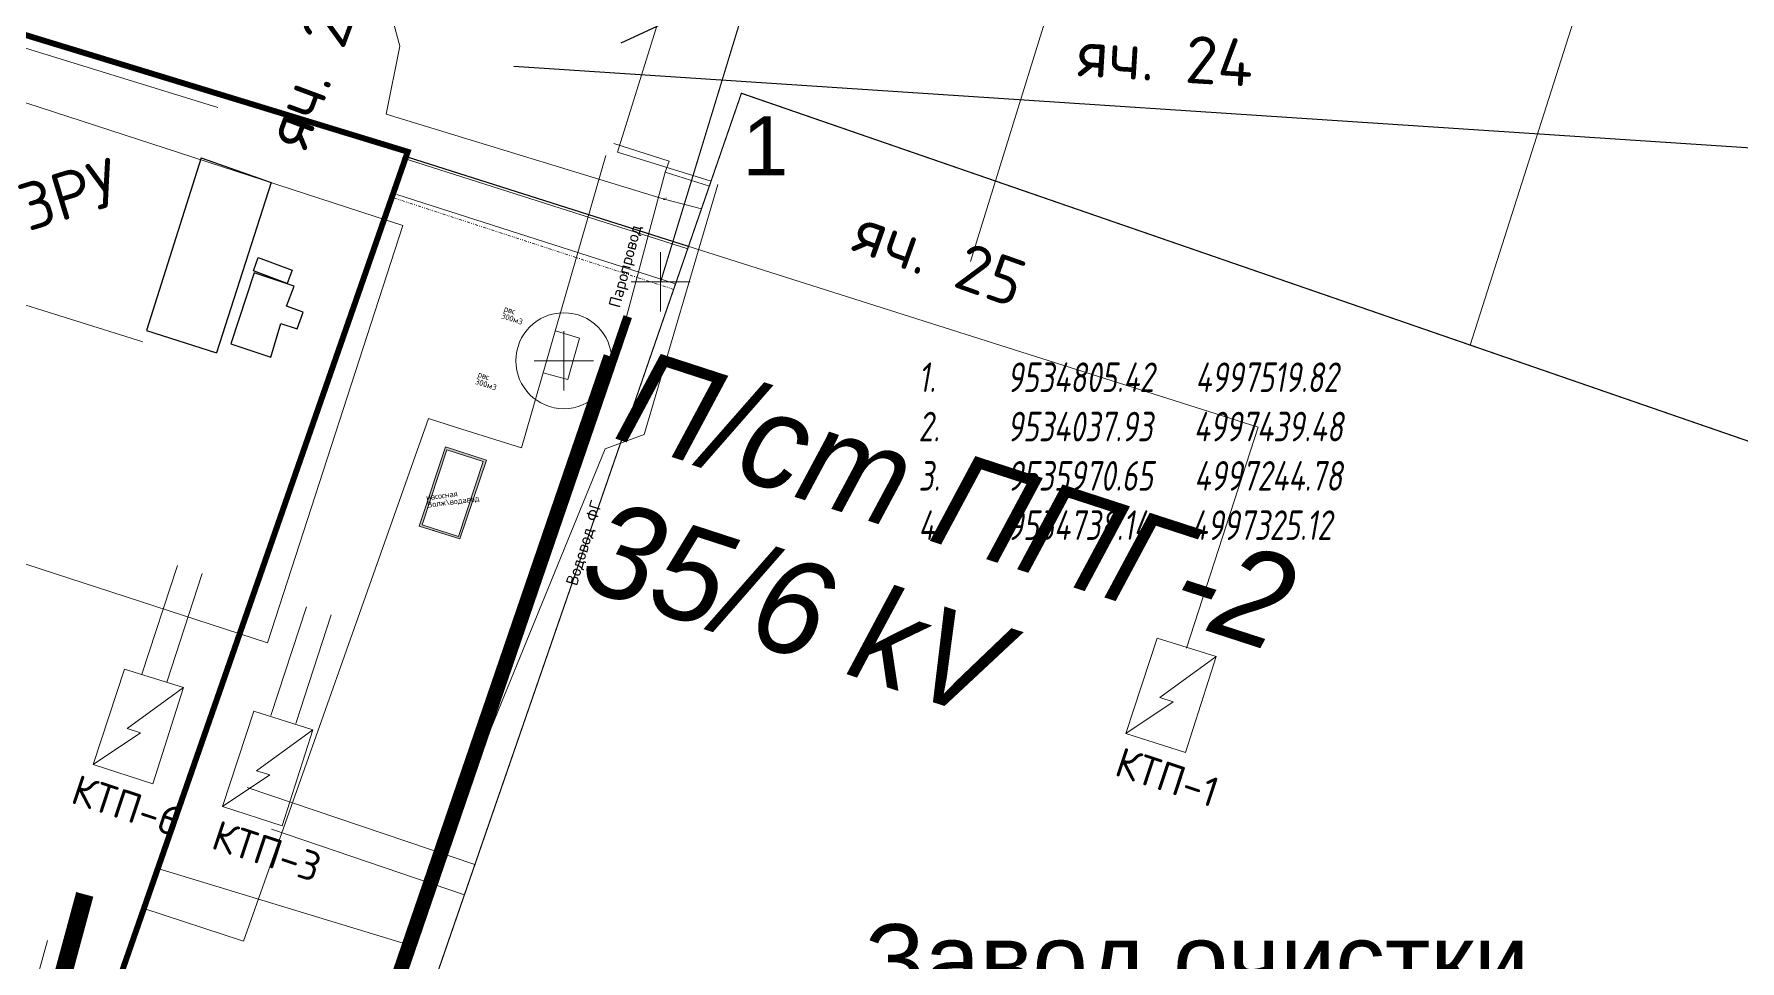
# Model space of a CAD drawing. Header units: millimetres. Extents: x 519 to 9564855, y -810 to 5021775.
# Drawn here: x 9534685.9 to 9534974.2, y 4997373.1 to 4997529.8 of the extents above; entities that cross this region are included whole.
import ezdxf

# ---------------------------------------------------------------- set-up
doc = ezdxf.new("R2010")
doc.units = ezdxf.units.MM
doc.header["$LTSCALE"] = 2
doc.header["$MEASUREMENT"] = 0
doc.header["$PDMODE"] = 2
doc.header["$PDSIZE"] = 5
for name, pattern in [('1', [0]), ('ACAD_ISO02W100', [15, 12, -3]), ('DASHED', [0.75, 0.5, -0.25]), ('DIVIDE2', [0.625, 0.25, -0.125, 0, -0.125, 0, -0.125])]:
    doc.linetypes.add(name, pattern=pattern)
for name, color, linetype in [('FIBERGLASS', 212, 'Continuous'), ('OilColl&Flowlines', 3, 'Continuous'), ('POINT', 7, 'Continuous'), ('PT_ID', 7, 'Continuous'), ('SITUATION', 7, 'Continuous'), ('Газ', 4, 'GAS_LINE'), ('контейнер', 246, '1'), ('ограждение', 55, 'Continuous')]:
    doc.layers.add(name, color=color, linetype=linetype)
for name, color, linetype, lineweight in [('SteamInjInfrastructure', 25, 'Continuous', 100), ('Оптиковолоконный кабель', 220, 'CAB6', 20), ('Скв на 2025 допы от ХеКай', 204, 'Continuous', 0), ('Электро', 1, 'Continuous', 30), ('Электроснаб', 1, 'Continuous', 18), ('Электроснабжене', 1, 'Continuous', 18)]:
    doc.layers.add(name, color=color, linetype=linetype, lineweight=lineweight)
doc.styles.add('92051501$0$STANDARD', font='simplex.shx')
doc.styles.add('Arial', font='arial.ttf', dxfattribs={"height": 30})
doc.styles.add('GeoApp_D431', font='', dxfattribs={"height": 1})
doc.styles.add('Simplex_Т', font='simplex.shx', dxfattribs={"width": 0.7, "oblique": 10})
doc.styles.get("Standard").update_dxf_attribs({"font": 'isocpeur.ttf', "width": 0.5})
doc.styles.add('STD', font='txt')
doc.styles.get('GeoApp_D431').set_extended_font_data('D431', italic=True)
doc.linetypes.add('CAB', pattern='A,0.7,-0.43403,["K",Standard,S=0.9,R=0,X=-0.4,Y=-0.3],-0.8', length=1.93403)
doc.linetypes.add('CAB6', pattern='A,0.9,-0.9,["6",Standard,S=0.9,R=0,X=-0.8,Y=-0.4],11', length=12.8)
doc.linetypes.add('GAS_LINE', pattern='A,0.5,-0.2,["G",92051501$0$STANDARD,S=0.1,R=0,X=-0.1,Y=-0.05],-0.05', length=0.75)
doc.linetypes.add('STM_LINE', pattern='A,0.5,-0.2,["S",92051501$0$STANDARD,S=0.1,R=0,X=-0.1,Y=-0.05],-0.05', length=0.75)
doc.linetypes.add('WTR_LINE', pattern='A,0.5,-0.2,["W",92051501$0$STANDARD,S=0.1,R=0,X=-0.1,Y=-0.05],-0.05', length=0.75)
doc.linetypes.add('ограждение1', pattern='A,6.35,-2.54,[133,ltypeshp.shx,S=2.54,R=0,X=-2.54,Y=0],-2.54,25.4', length=36.83)
pattern_1 = [(37.5, (0, 0), (-0.3149667905, 9.634118845), [0, -7.6, 0, -8.5, 0, -8.125]), (7.5, (0, 0), (8.848883526, 14.110730326), [0, -4.1, 0, -6.85, 0, -2.625]), (327.5, (-6.15, 0), (15.570709309, 0.028295268), [0, -2.5, 0, -9, 0, -11.75]), (317.5, (-6.15, 0), (15.030633023, 4.388377825), [0, -1.25, 0, -5.9, 0, -6.75])]
pattern_2 = [(37.5, (0, 0), (-0.006299335811, 0.1926823769013), [0, -0.152, 0, -0.17, 0, -0.1625]), (7.5, (0, 0), (0.176977670527, 0.282214606523), [0, -0.082, 0, -0.137, 0, -0.0525]), (327.5, (-0.123, 0), (0.3114141861751, 0.0005659053537), [0, -0.05, 0, -0.18, 0, -0.235]), (317.5, (-0.123, 0), (0.300612660457, 0.0877675564934), [0, -0.025, 0, -0.118, 0, -0.135])]

# ---------------------------------------------------------------- blocks, each defined once
blk = doc.blocks.new('CROSS')
at = {"color": 0}
for p, q in [((-50, 0), (50, 0)), ((0, -50), (0, 50))]:
    blk.add_line(p, q, dxfattribs=at)

msp = doc.modelspace()

# ---------------------------------------------------------------- hatches: boundary and pattern name
at = {"lineweight": 0, "ltscale": 0.01}
h = msp.add_hatch(dxfattribs=at)
h.set_pattern_fill('AR-SAND', color=256, scale=5, style=0)
h.set_pattern_definition(pattern_1)
h.paths.add_polyline_path([(9534762.31403, 4997457.77406), (9534757.81103, 4997444.48193), (9534750.9442, 4997446.63417), (9534755.38602, 4997460.05812)])
h.paths.add_polyline_path([(9534761.77415, 4997457.55826), (9534757.57438, 4997444.86584), (9534751.43686, 4997446.86288), (9534755.63663, 4997459.55531)], flags=16)
h = msp.add_hatch(dxfattribs=at)
h.set_pattern_fill('AR-SAND', color=256, scale=0.1, style=0)
h.set_pattern_definition(pattern_2)
h.paths.add_polyline_path([(9534762.31403, 4997457.77406), (9534757.81103, 4997444.48193), (9534750.9442, 4997446.63417), (9534755.38602, 4997460.05812)])
h.paths.add_polyline_path([(9534755.63663, 4997459.55531), (9534761.77415, 4997457.55826), (9534757.57438, 4997444.86584), (9534751.43686, 4997446.86288)], flags=16)
h = msp.add_hatch(dxfattribs=at)
h.set_pattern_fill('AR-SAND', color=5, scale=5, style=0)
h.set_pattern_definition(pattern_1)
h.paths.add_polyline_path([(9534762.31403, 4997457.77406), (9534757.81103, 4997444.48193), (9534750.9442, 4997446.63417), (9534755.38602, 4997460.05812)])
h.paths.add_polyline_path([(9534761.77415, 4997457.55826), (9534757.57438, 4997444.86584), (9534751.43686, 4997446.86288), (9534755.63663, 4997459.55531)], flags=16)
h = msp.add_hatch(dxfattribs=at)
h.set_pattern_fill('AR-SAND', color=5, scale=0.1, style=0)
h.set_pattern_definition(pattern_2)
h.paths.add_polyline_path([(9534762.31403, 4997457.77406), (9534757.81103, 4997444.48193), (9534750.9442, 4997446.63417), (9534755.38602, 4997460.05812)])
h.paths.add_polyline_path([(9534755.63663, 4997459.55531), (9534761.77415, 4997457.55826), (9534757.57438, 4997444.86584), (9534751.43686, 4997446.86288)], flags=16)
h = msp.add_hatch(dxfattribs=at)
h.set_pattern_fill('AR-SAND', color=5, scale=5, style=0)
h.set_pattern_definition(pattern_1)
h.paths.add_polyline_path([(9534762.31403, 4997457.77406), (9534757.81103, 4997444.48193), (9534750.9442, 4997446.63417), (9534755.38602, 4997460.05812)])
h.paths.add_polyline_path([(9534761.77415, 4997457.55826), (9534757.57438, 4997444.86584), (9534751.43686, 4997446.86288), (9534755.63663, 4997459.55531)], flags=16)
h = msp.add_hatch(dxfattribs=at)
h.set_pattern_fill('AR-SAND', color=5, scale=0.1, style=0)
h.set_pattern_definition(pattern_2)
h.paths.add_polyline_path([(9534762.31403, 4997457.77406), (9534757.81103, 4997444.48193), (9534750.9442, 4997446.63417), (9534755.38602, 4997460.05812)])
h.paths.add_polyline_path([(9534755.63663, 4997459.55531), (9534761.77415, 4997457.55826), (9534757.57438, 4997444.86584), (9534751.43686, 4997446.86288)], flags=16)
h = msp.add_hatch(dxfattribs=at)
h.set_pattern_fill('AR-SAND', color=5, scale=5, style=0)
h.set_pattern_definition(pattern_1)
h.paths.add_polyline_path([(9534762.31403, 4997457.77406), (9534757.81103, 4997444.48193), (9534750.9442, 4997446.63417), (9534755.38602, 4997460.05812)])
h.paths.add_polyline_path([(9534761.77415, 4997457.55826), (9534757.57438, 4997444.86584), (9534751.43686, 4997446.86288), (9534755.63663, 4997459.55531)], flags=16)
h = msp.add_hatch(dxfattribs=at)
h.set_pattern_fill('AR-SAND', color=5, scale=0.1, style=0)
h.set_pattern_definition(pattern_2)
h.paths.add_polyline_path([(9534762.31403, 4997457.77406), (9534757.81103, 4997444.48193), (9534750.9442, 4997446.63417), (9534755.38602, 4997460.05812)])
h.paths.add_polyline_path([(9534755.63663, 4997459.55531), (9534761.77415, 4997457.55826), (9534757.57438, 4997444.86584), (9534751.43686, 4997446.86288)], flags=16)

# ---------------------------------------------------------------- linework, layer by layer
at = {"color": 2, "linetype": 'GAS_LINE', "lineweight": 0}
for p, q in [((9534768.26592, 4997459.8987, -23.8461), (9534782.5198, 4997509.3156, -24.5639)), ((9534773.97282, 4997479.64072), (9534778.05142, 4997478.42666)), ((9534778.05142, 4997478.42666), (9534776.09332, 4997471.40669)), ((9534776.09332, 4997471.40669), (9534771.90538, 4997472.57109)), ((9534757.25352, 4997463.342, -23.8461), (9534752.54108, 4997464.81545, -23.8461)), ((9534768.26592, 4997459.8987, -23.8461), (9534757.25352, 4997463.342, -23.8461)), ((9534721.23739, 4997376.46921, -23.8461), (9534704.40686, 4997381.98622, -12.3095))]:
    msp.add_line(p, q, dxfattribs=at)
at = {"color": 5, "linetype": 'GAS_LINE', "lineweight": 0}
for p, q in [((9534768.26592, 4997459.8987, -23.8461), (9534782.5198, 4997509.3156, -24.5639)), ((9534768.26592, 4997459.8987, -23.8461), (9534782.5198, 4997509.3156, -24.5639)), ((9534768.26592, 4997459.8987, -23.8461), (9534782.5198, 4997509.3156, -24.5639)), ((9534773.97282, 4997479.64072), (9534778.05142, 4997478.42666)), ((9534773.97282, 4997479.64072), (9534778.05142, 4997478.42666)), ((9534773.97282, 4997479.64072), (9534778.05142, 4997478.42666)), ((9534778.05142, 4997478.42666), (9534776.09332, 4997471.40669)), ((9534778.05142, 4997478.42666), (9534776.09332, 4997471.40669)), ((9534778.05142, 4997478.42666), (9534776.09332, 4997471.40669)), ((9534776.09332, 4997471.40669), (9534771.90538, 4997472.57109)), ((9534776.09332, 4997471.40669), (9534771.90538, 4997472.57109)), ((9534776.09332, 4997471.40669), (9534771.90538, 4997472.57109)), ((9534757.25352, 4997463.342, -23.8461), (9534752.54108, 4997464.81545, -23.8461)), ((9534757.25352, 4997463.342, -23.8461), (9534752.54108, 4997464.81545, -23.8461)), ((9534757.25352, 4997463.342, -23.8461), (9534752.54108, 4997464.81545, -23.8461)), ((9534768.26592, 4997459.8987, -23.8461), (9534757.25352, 4997463.342, -23.8461)), ((9534768.26592, 4997459.8987, -23.8461), (9534757.25352, 4997463.342, -23.8461)), ((9534768.26592, 4997459.8987, -23.8461), (9534757.25352, 4997463.342, -23.8461)), ((9534760.37327, 4997389.46034, -23.8461), (9534721.87697, 4997402.43791, -23.8461)), ((9534760.37327, 4997389.46034, -23.8461), (9534721.87697, 4997402.43791, -23.8461)), ((9534760.37327, 4997389.46034, -23.8461), (9534721.87697, 4997402.43791, -23.8461)), ((9534721.23739, 4997376.46921, -23.8461), (9534704.40686, 4997381.98622, -12.3095)), ((9534721.23739, 4997376.46921, -23.8461), (9534704.40686, 4997381.98622, -12.3095)), ((9534721.23739, 4997376.46921, -23.8461), (9534704.40686, 4997381.98622, -12.3095))]:
    msp.add_line(p, q, dxfattribs=at)
for p, q in [((9534722.9167, 4997489.783, 3.7706), (9534723.7397, 4997492.034, 3.5966)), ((9534723.7397, 4997492.034, 3.5966), (9534729.4987, 4997489.932, 2.0406)), ((9534728.6467, 4997487.656, 2.1276), (9534722.9167, 4997489.783, 3.7706)), ((9534729.8127, 4997487.184, 2.3906), (9534723.0777, 4997489.483, 4.7626)), ((9534729.4987, 4997489.932, 2.0406), (9534728.6467, 4997487.656, 2.1276))]:
    msp.add_line(p, q)
at = {"color": 35}
msp.add_line((9534729.8127, 4997487.184, 2.3906), (9534723.0777, 4997489.483, 4.7626), dxfattribs=at)
at = {"color": 5, "linetype": 'GAS_LINE', "lineweight": 0, "ltscale": 2}
msp.add_line((9534752.54108, 4997464.81545, -23.8461), (9534721.23739, 4997376.46921, -23.8461), dxfattribs=at)
msp.add_line((9534752.54108, 4997464.81545, -23.8461), (9534721.23739, 4997376.46921, -23.8461), dxfattribs=at)
msp.add_line((9534752.54108, 4997464.81545, -23.8461), (9534721.23739, 4997376.46921, -23.8461), dxfattribs=at)
at = {"color": 5, "lineweight": 0}
for p, q in [((9534782.36724, 4997459.73172, -23.8461), (9534748.23921, 4997376.14024, -23.8461)), ((9534782.36724, 4997459.73172, -23.8461), (9534748.23921, 4997376.14024, -23.8461)), ((9534782.36724, 4997459.73172, -23.8461), (9534748.23921, 4997376.14024, -23.8461)), ((9534755.63663, 4997459.55531, -23.8461), (9534751.43686, 4997446.86288, -23.8461)), ((9534755.63663, 4997459.55531, -23.8461), (9534751.43686, 4997446.86288, -23.8461)), ((9534755.63663, 4997459.55531, -23.8461), (9534751.43686, 4997446.86288, -23.8461)), ((9534755.63663, 4997459.55531, -23.8461), (9534761.77415, 4997457.55826, -23.8461)), ((9534755.63663, 4997459.55531, -23.8461), (9534761.77415, 4997457.55826, -23.8461)), ((9534755.63663, 4997459.55531, -23.8461), (9534761.77415, 4997457.55826, -23.8461)), ((9534788.95375, 4997462.11506, -23.8461), (9534782.36724, 4997459.73172, -23.8461)), ((9534788.95375, 4997462.11506, -23.8461), (9534782.36724, 4997459.73172, -23.8461)), ((9534788.95375, 4997462.11506, -23.8461), (9534782.36724, 4997459.73172, -23.8461)), ((9534761.77415, 4997457.55826, -23.8461), (9534757.57438, 4997444.86584, -23.8461)), ((9534761.77415, 4997457.55826, -23.8461), (9534757.57438, 4997444.86584, -23.8461)), ((9534761.77415, 4997457.55826, -23.8461), (9534757.57438, 4997444.86584, -23.8461)), ((9534751.43686, 4997446.86288, -23.8461), (9534757.57438, 4997444.86584, -23.8461)), ((9534751.43686, 4997446.86288, -23.8461), (9534757.57438, 4997444.86584, -23.8461)), ((9534751.43686, 4997446.86288, -23.8461), (9534757.57438, 4997444.86584, -23.8461)), ((9534758.58906, 4997384.29706, -23.8461), (9534725.99342, 4997395.40552, -23.8461)), ((9534758.58906, 4997384.29706, -23.8461), (9534725.99342, 4997395.40552, -23.8461)), ((9534758.58906, 4997384.29706, -23.8461), (9534725.99342, 4997395.40552, -23.8461)), ((9534748.23921, 4997376.14024, -23.8461), (9534706.77805, 4997388.78734, -23.8461)), ((9534748.23921, 4997376.14024, -23.8461), (9534706.77805, 4997388.78734, -23.8461)), ((9534748.23921, 4997376.14024, -23.8461), (9534706.77805, 4997388.78734, -23.8461))]:
    msp.add_line(p, q, dxfattribs=at)
at = {"lineweight": 0, "ltscale": 0.01}
for p, q in [((9534750.9442, 4997446.63417), (9534755.38602, 4997460.05812)), ((9534755.38602, 4997460.05812), (9534762.31403, 4997457.77406)), ((9534762.31403, 4997457.77406), (9534757.81103, 4997444.48193)), ((9534757.81103, 4997444.48193), (9534750.9442, 4997446.63417))]:
    msp.add_line(p, q, dxfattribs=at)
at = {"color": 5, "lineweight": 0, "ltscale": 0.01}
for p, q in [((9534750.9442, 4997446.63417), (9534755.38602, 4997460.05812)), ((9534750.9442, 4997446.63417), (9534755.38602, 4997460.05812)), ((9534750.9442, 4997446.63417), (9534755.38602, 4997460.05812)), ((9534755.38602, 4997460.05812), (9534762.31403, 4997457.77406)), ((9534755.38602, 4997460.05812), (9534762.31403, 4997457.77406)), ((9534755.38602, 4997460.05812), (9534762.31403, 4997457.77406)), ((9534762.31403, 4997457.77406), (9534757.81103, 4997444.48193)), ((9534762.31403, 4997457.77406), (9534757.81103, 4997444.48193)), ((9534762.31403, 4997457.77406), (9534757.81103, 4997444.48193)), ((9534757.81103, 4997444.48193), (9534750.9442, 4997446.63417)), ((9534757.81103, 4997444.48193), (9534750.9442, 4997446.63417)), ((9534757.81103, 4997444.48193), (9534750.9442, 4997446.63417))]:
    msp.add_line(p, q, dxfattribs=at)
at = {"lineweight": 0}
for p, q in [((9534755.63663, 4997459.55531, -23.8461), (9534751.43686, 4997446.86288, -23.8461)), ((9534755.63663, 4997459.55531, -23.8461), (9534761.77415, 4997457.55826, -23.8461)), ((9534761.77415, 4997457.55826, -23.8461), (9534757.57438, 4997444.86584, -23.8461)), ((9534751.43686, 4997446.86288, -23.8461), (9534757.57438, 4997444.86584, -23.8461))]:
    msp.add_line(p, q, dxfattribs=at)
at = {"color": 70, "lineweight": 0}
msp.add_line((9534788.95375, 4997462.11506, -23.8461), (9534782.36724, 4997459.73172, -23.8461), dxfattribs=at)
at = {"color": 5, "linetype": 'WTR_LINE', "lineweight": 0, "ltscale": 20, "const_width": 0.2}
msp.add_lwpolyline([(9534791.76, 4997487.95), (9534850.13, 4997679.24), (9534879.32, 4997774.88), (9534883.39, 4997788.21), (9534826.39994, 4997924.52921), (9534826.39994, 4997924.52921), (9534826.39994, 4997924.52921), (9534850.45, 4997998.23), (9534879.8, 4998093.85), (9534911.67, 4998188.63), (9534942.23, 4998283.85), (9534970.03, 4998379.61)], dxfattribs=at)
at = {"color": 3, "lineweight": -2, "const_width": 0.2}
msp.add_lwpolyline([(9534738.14, 4997325.12), (9534805.42, 4997519.82), (9535037.93, 4997439.48), (9534970.65, 4997244.78), (9534738.1417, 4997325.12493)], dxfattribs=at)
at = {"color": 253, "linetype": 'Continuous', "lineweight": 0, "elevation": -24.7258}
for points in [[(9534783.8447, 4997511.3127), (9534793.2021, 4997508.3226), (9534792.52, 4997506.4753), (9534800.00225, 4997504.14171)], [(9534792.52, 4997506.4753), (9534785.61953, 4997480.53575), (9534785.61953, 4997480.53575)]]:
    msp.add_lwpolyline(points, dxfattribs=at)
at = {"color": 5, "linetype": 'Continuous', "lineweight": 0}
for points, elevation in [([(9534783.8447, 4997511.3127), (9534793.2021, 4997508.3226), (9534792.52, 4997506.4753), (9534800.00225, 4997504.14171)], -24.7258), ([(9534783.8447, 4997511.3127), (9534793.2021, 4997508.3226), (9534792.52, 4997506.4753), (9534800.00225, 4997504.14171)], -24.7258), ([(9534783.8447, 4997511.3127), (9534793.2021, 4997508.3226), (9534792.52, 4997506.4753), (9534800.00225, 4997504.14171)], -24.7258), ([(9534796.33989, 4997493.54329), (9534748.0546, 4997508.8891)], -25.8182), ([(9534796.33989, 4997493.54329), (9534748.0546, 4997508.8891)], -25.8182), ([(9534796.33989, 4997493.54329), (9534748.0546, 4997508.8891)], -25.8182), ([(9534792.52, 4997506.4753), (9534785.61953, 4997480.53575), (9534785.61953, 4997480.53575)], -24.7258), ([(9534792.52, 4997506.4753), (9534785.61953, 4997480.53575), (9534785.61953, 4997480.53575)], -24.7258), ([(9534792.52, 4997506.4753), (9534785.61953, 4997480.53575), (9534785.61953, 4997480.53575)], -24.7258), ([(9534794.28756, 4997487.60408), (9534747.1634, 4997502.7269)], -23.3995), ([(9534794.28756, 4997487.60408), (9534747.1634, 4997502.7269)], -23.3995), ([(9534794.28756, 4997487.60408), (9534747.1634, 4997502.7269)], -23.3995), ([(9534788.95375, 4997462.11506), (9534801.4243, 4997504.3739)], -25.4495), ([(9534788.95375, 4997462.11506), (9534801.4243, 4997504.3739)], -25.4495), ([(9534788.95375, 4997462.11506), (9534801.4243, 4997504.3739)], -25.4495)]:
    msp.add_lwpolyline(points, dxfattribs=dict(at, elevation=elevation))
at = {"color": 1, "linetype": 'Continuous', "lineweight": 0, "elevation": -25.8182}
msp.add_lwpolyline([(9534796.33989, 4997493.54329), (9534748.0546, 4997508.8891)], dxfattribs=at)
at = {"color": 70, "linetype": 'Continuous', "lineweight": 0, "elevation": -25.4495}
msp.add_lwpolyline([(9534788.95375, 4997462.11506), (9534801.4243, 4997504.3739)], dxfattribs=at)
at = {"color": 5, "linetype": 'DIVIDE2', "lineweight": 0, "elevation": 0.24}
msp.add_lwpolyline([(9534793.96614, 4997486.67396), (9534746.178, 4997502.2934)], dxfattribs=at)
msp.add_lwpolyline([(9534793.96614, 4997486.67396), (9534746.178, 4997502.2934)], dxfattribs=at)
msp.add_lwpolyline([(9534793.96614, 4997486.67396), (9534746.178, 4997502.2934)], dxfattribs=at)
at = {"color": 5, "linetype": 'ByBlock', "lineweight": 0, "ltscale": 200}
msp.add_point((9534791.76, 4997487.95), dxfattribs=at)
at = {"layer": 'FIBERGLASS', "linetype": 'DASHED', "lineweight": 0, "ltscale": 0.07, "const_width": 3}
msp.add_lwpolyline([(9534694.417, 4997384.39529), (9534447.71655, 4996473.11152)], dxfattribs=at)
at = {"layer": 'OilColl&Flowlines', "color": 164, "lineweight": 0}
msp.add_line((9534688.12864, 4997376.61082), (9534630.6, 4997171.5), dxfattribs=at)
at = {"layer": 'OilColl&Flowlines', "color": 0, "linetype": 'ByBlock', "lineweight": 0, "ltscale": 2}
msp.add_circle((9534775.4, 4997474.6), 8.10733, dxfattribs=at)
msp.add_point((9534775.4, 4997474.6), dxfattribs=at)
at = {"layer": 'SITUATION', "color": 3, "linetype": 'Continuous', "lineweight": 50, "const_width": 1}
msp.add_lwpolyline([(9534420.6035, 4997254.9067), (9534476.34052, 4997234.95935), (9534483.83569, 4997237.45142), (9534548.55758, 4997272.11429), (9534558.36365, 4997299.00404), (9534624.1735, 4997278.82829), (9534677.34838, 4997304.37645), (9534749.01464, 4997509.93136), (9534664.56414, 4997535.73308), (9534644.57292, 4997478.74894), (9534579.57116, 4997443.31543), (9534491.87438, 4997470.15397)], close=True, dxfattribs=at)
at = {"layer": 'SteamInjInfrastructure', "color": 6, "linetype": 'STM_LINE', "lineweight": 0, "ltscale": 15}
for p, q in [((9534928.58961, 4997477.26077, 0), (9535556.65607, 4999447.45705, 0)), ((9534784.45052, 4997509.84853, 0), (9534869.76051, 4997783.44542, 0)), ((9534800.28342, 4997504.95538, 0), (9534784.45052, 4997509.84853, 0))]:
    msp.add_line(p, q, dxfattribs=at)
at = {"layer": 'Газ', "linetype": 'GAS_LINE', "lineweight": 0, "ltscale": 10}
msp.add_line((9534912.88633, 4997713.73893), (9534844.17015, 4997491.3922, 0), dxfattribs=at)
at = {"layer": 'контейнер', "color": 19, "lineweight": 30, "ltscale": 0.7}
for p, q in [((9534714.0693, 4997508.88, 2.1437), (9534704.83667, 4997479.74255, 4.94383)), ((9534714.0693, 4997508.88, 2.1437), (9534725.9457, 4997504.75, 2.5486)), ((9534725.9457, 4997504.75, 2.5486), (9534716.7147, 4997475.944, 5.1086)), ((9534723.0777, 4997489.483, 4.7626), (9534719.1137, 4997477.46, 4.9516)), ((9534728.5327, 4997483.814, 3.7466), (9534729.8127, 4997487.184, 2.3906)), ((9534731.3237, 4997482.832, 2.2596), (9534728.5327, 4997483.814, 3.7466)), ((9534730.3127, 4997479.979, 3.7066), (9534731.3237, 4997482.832, 2.2596)), ((9534704.83667, 4997479.74255, 4.94383), (9534716.7147, 4997475.944, 5.1086)), ((9534725.8737, 4997475.219, 2.4126), (9534727.5477, 4997480.877, 4.2766)), ((9534727.5477, 4997480.877, 4.2766), (9534730.3127, 4997479.979, 3.7066)), ((9534719.1137, 4997477.46, 4.9516), (9534725.8737, 4997475.219, 2.4126))]:
    msp.add_line(p, q, dxfattribs=at)
at = {"layer": 'ограждение', "color": 0, "linetype": 'ограждение1', "lineweight": 13, "ltscale": 0.3}
for p, q in [((9534676.9498, 4997529.74, 2.1058), (9534716.9064, 4997517.4098, 2.1437)), ((9534704.2123, 4997477.7718, 0.3553), (9534664.7903, 4997490.1417, 0.5172))]:
    msp.add_line(p, q, dxfattribs=at)
at = {"layer": 'Оптиковолоконный кабель', "linetype": 'CAB', "lineweight": 0, "ltscale": 0.5, "elevation": -39.9038}
msp.add_lwpolyline([(9534509.7139, 4997544.4721), (9534604.8274, 4997523.5856), (9534620.7339, 4997530.2027), (9534648.6479, 4997530.6139), (9534653.4917, 4997542.6567), (9534658.5342, 4997546.2908), (9534678.6621, 4997547.6605), (9534707.8114, 4997546.9245), (9534746.323, 4997532.7871), (9534747.6706, 4997527.7868), (9534745.3598, 4997516.2862), (9534792.378, 4997501.932), (9534798.66482, 4997500.27133)], dxfattribs=at)
at = {"layer": 'Скв на 2025 допы от ХеКай', "color": 244, "linetype": 'ACAD_ISO02W100', "lineweight": 0, "true_color": 0x991b1e, "const_width": 1.5}
for points, elevation in [([(9533875.12762, 4996912.67736), (9534056.26866, 4996997.45899), (9534146.83918, 4997039.84981), (9534167.12305, 4997049.34352), (9534261.27499, 4997099.58261), (9534380.67365, 4997163.29324), (9534439.68, 4997194.77879), (9534476.86692, 4997212.17538), (9534665.04835, 4997143.99595), (9534694.0747, 4997224.20481), (9534715.08772, 4997282.27032), (9534732.70843, 4997326.03363), (9534750.04355, 4997376.46936), (9534772.17343, 4997441.12898), (9534783.83016, 4997475.13115), (9534786.20354, 4997482.06574)], 24.20235), ([(9534598.62086, 4997263.02242), (9534599.42186, 4997262.74525), (9534601.95109, 4997257.5453), (9534693.61627, 4997225.87159), (9534714.45562, 4997283.29539), (9534730.74089, 4997323.81943), (9534732.14807, 4997327.32102), (9534742.57385, 4997357.78332), (9534760.45086, 4997410.01679), (9534773.59697, 4997448.42543), (9534782.85922, 4997475.46345)], 24.72858)]:
    msp.add_lwpolyline(points, dxfattribs=dict(at, elevation=elevation))
at = {"layer": 'Электро'}
msp.add_line((9534785.1044, 4997528.33973, -0.00006), (9534922.88472, 4997592.5006, -0.00006), dxfattribs=at)
at = {"layer": 'Электро', "ltscale": 0.05}
for p, q in [((9534766.93025, 4997524.42204, -0.00006), (9535086.40415, 4997503.31524, -0.00006)), ((9534796.47518, 4997493.93481, 0), (9534749.16157, 4997508.94298, 0))]:
    msp.add_line(p, q, dxfattribs=at)
at = {"layer": 'Электроснаб', "color": 1, "linetype": 'ByBlock', "lineweight": 0}
msp.add_line((9534785.1044, 4997528.33973, -0.00006), (9534922.88472, 4997592.5006, -0.00006), dxfattribs=at)
at = {"layer": 'Электроснаб', "color": 1, "lineweight": 0, "ltscale": 0.05}
for p, q in [((9534766.93025, 4997524.42204, -0.00006), (9535086.40415, 4997503.31524, -0.00006)), ((9534892.78446, 4997463.38492), (9534749.16157, 4997508.94298, 0)), ((9534880.65046, 4997426.02178), (9534892.78446, 4997463.38492))]:
    msp.add_line(p, q, dxfattribs=at)
at = {"layer": 'Электроснаб', "color": 1, "lineweight": 0}
for p, q in [((9534675.418, 4997521.10767, 0), (9534748.21129, 4997497.45569, 0)), ((9534748.21129, 4997497.45569, 0), (9534725.29608, 4997426.92993, 0)), ((9534725.29608, 4997426.92993, 0), (9534652.50279, 4997450.5819, 0)), ((9534875.6797, 4997427.70138), (9534870.40665, 4997411.59121)), ((9534885.68325, 4997424.59367), (9534875.6797, 4997427.70138)), ((9534701.12103, 4997422.44566), (9534695.84797, 4997406.33549)), ((9534711.12458, 4997419.33795), (9534701.12103, 4997422.44566)), ((9534876.1299, 4997417.66373), (9534885.68325, 4997424.59367)), ((9534885.68325, 4997424.59367), (9534880.47347, 4997408.36044)), ((9534701.57123, 4997412.40801), (9534711.12458, 4997419.33795)), ((9534711.12458, 4997419.33795), (9534705.91479, 4997403.10471)), ((9534870.40665, 4997411.59121), (9534878.39156, 4997416.93789)), ((9534876.1299, 4997417.66373), (9534878.39156, 4997416.93789)), ((9534722.99043, 4997415.33986), (9534717.71737, 4997399.22969)), ((9534732.99398, 4997412.23215), (9534722.99043, 4997415.33986)), ((9534695.84797, 4997406.33549), (9534703.83288, 4997411.68217)), ((9534703.83288, 4997411.68217), (9534701.57123, 4997412.40801)), ((9534723.44062, 4997405.30222), (9534732.99398, 4997412.23215)), ((9534732.99398, 4997412.23215), (9534727.78419, 4997395.99892)), ((9534880.47347, 4997408.36044), (9534870.40665, 4997411.59121)), ((9534705.91479, 4997403.10471), (9534695.84797, 4997406.33549)), ((9534717.71737, 4997399.22969), (9534725.70228, 4997404.57637)), ((9534725.70228, 4997404.57637), (9534723.44062, 4997405.30222)), ((9534727.78419, 4997395.99892), (9534717.71737, 4997399.22969))]:
    msp.add_line(p, q, dxfattribs=at)
at = {"layer": 'Электроснаб', "color": 1, "lineweight": 0, "ltscale": 25}
for p, q in [((9534704.09103, 4997421.59525), (9534710.07007, 4997439.99683)), ((9534708.31217, 4997420.24055), (9534714.2912, 4997438.64213)), ((9534725.89716, 4997414.61253), (9534731.87619, 4997433.01411)), ((9534730.11829, 4997413.25783), (9534736.09733, 4997431.65941))]:
    msp.add_line(p, q, dxfattribs=at)
at = {"layer": 'Электроснабжене', "color": 1, "linetype": 'ByBlock', "lineweight": 0}
msp.add_line((9534785.1044, 4997528.33973, -0.00006), (9534922.88472, 4997592.5006, -0.00006), dxfattribs=at)
at = {"layer": 'Электроснабжене', "color": 1, "lineweight": 0, "ltscale": 0.05}
for p, q in [((9534766.93025, 4997524.42204, -0.00006), (9535086.40415, 4997503.31524, -0.00006)), ((9534892.78446, 4997463.38492), (9534749.16157, 4997508.94298, 0)), ((9534880.65046, 4997426.02178), (9534892.78446, 4997463.38492))]:
    msp.add_line(p, q, dxfattribs=at)
at = {"layer": 'Электроснабжене', "color": 1, "lineweight": 0}
for p, q in [((9534675.418, 4997521.10767, 0), (9534748.21129, 4997497.45569, 0)), ((9534748.21129, 4997497.45569, 0), (9534725.29608, 4997426.92993, 0)), ((9534725.29608, 4997426.92993, 0), (9534652.50279, 4997450.5819, 0)), ((9534875.6797, 4997427.70138), (9534870.40665, 4997411.59121)), ((9534885.68325, 4997424.59367), (9534875.6797, 4997427.70138)), ((9534701.12103, 4997422.44566), (9534695.84797, 4997406.33549)), ((9534711.12458, 4997419.33795), (9534701.12103, 4997422.44566)), ((9534876.1299, 4997417.66373), (9534885.68325, 4997424.59367)), ((9534885.68325, 4997424.59367), (9534880.47347, 4997408.36044)), ((9534701.57123, 4997412.40801), (9534711.12458, 4997419.33795)), ((9534711.12458, 4997419.33795), (9534705.91479, 4997403.10471)), ((9534870.40665, 4997411.59121), (9534878.39156, 4997416.93789)), ((9534876.1299, 4997417.66373), (9534878.39156, 4997416.93789)), ((9534722.99043, 4997415.33986), (9534717.71737, 4997399.22969)), ((9534732.99398, 4997412.23215), (9534722.99043, 4997415.33986)), ((9534695.84797, 4997406.33549), (9534703.83288, 4997411.68217)), ((9534703.83288, 4997411.68217), (9534701.57123, 4997412.40801)), ((9534723.44062, 4997405.30222), (9534732.99398, 4997412.23215)), ((9534732.99398, 4997412.23215), (9534727.78419, 4997395.99892)), ((9534880.47347, 4997408.36044), (9534870.40665, 4997411.59121)), ((9534705.91479, 4997403.10471), (9534695.84797, 4997406.33549)), ((9534717.71737, 4997399.22969), (9534725.70228, 4997404.57637)), ((9534725.70228, 4997404.57637), (9534723.44062, 4997405.30222)), ((9534727.78419, 4997395.99892), (9534717.71737, 4997399.22969))]:
    msp.add_line(p, q, dxfattribs=at)
at = {"layer": 'Электроснабжене', "color": 1, "lineweight": 0, "ltscale": 25}
for p, q in [((9534704.09103, 4997421.59525), (9534710.07007, 4997439.99683)), ((9534708.31217, 4997420.24055), (9534714.2912, 4997438.64213)), ((9534725.89716, 4997414.61253), (9534731.87619, 4997433.01411)), ((9534730.11829, 4997413.25783), (9534736.09733, 4997431.65941))]:
    msp.add_line(p, q, dxfattribs=at)

# ---------------------------------------------------------------- block references
at = {"layer": 'POINT', "lineweight": 0, "xscale": 0.0020000003278255, "yscale": 0.0020000003278255, "zscale": 0.0020000003278255}
msp.add_blockref('CROSS', (9534792.378, 4997501.932, -39.5942), dxfattribs=at)

# ---------------------------------------------------------------- texts
at = {"color": 253, "lineweight": 0, "ltscale": 0.01}
msp.add_text('Паропровод', height=2, rotation=75, dxfattribs=at).set_placement((9534784.85876, 4997483.41818))
at = {"color": 5, "lineweight": 0, "ltscale": 0.01}
for s, height, rotation, p in [('Паропровод', 2, 75, (9534784.85876, 4997483.41818)), ('Паропровод', 2, 75, (9534784.85876, 4997483.41818)), ('Паропровод', 2, 75, (9534784.85876, 4997483.41818)), ('300м3', 1, 342, (9534764.71682, 4997481.80104)), ('300м3', 1, 342, (9534764.71682, 4997481.80104)), ('300м3', 1, 342, (9534764.71682, 4997481.80104)), ('рвс', 1, 342, (9534765.18819, 4997483.00026)), ('рвс', 1, 342, (9534765.18819, 4997483.00026)), ('рвс', 1, 342, (9534765.18819, 4997483.00026)), ('300м3', 1, 342, (9534760.30426, 4997470.70597)), ('300м3', 1, 342, (9534760.30426, 4997470.70597)), ('300м3', 1, 342, (9534760.30426, 4997470.70597)), ('рвс', 1, 342, (9534760.77562, 4997471.90519)), ('рвс', 1, 342, (9534760.77562, 4997471.90519)), ('рвс', 1, 342, (9534760.77562, 4997471.90519)), ('насосная', 1, 7.206532, (9534752.19278, 4997450.99747)), ('насосная', 1, 7.206532, (9534752.19278, 4997450.99747)), ('насосная', 1, 7.206532, (9534752.19278, 4997450.99747)), ('Волж\\водавод', 1, 7.206532, (9534752.37002, 4997449.75812)), ('Волж\\водавод', 1, 7.206532, (9534752.37002, 4997449.75812)), ('Волж\\водавод', 1, 7.206532, (9534752.37002, 4997449.75812)), ('Водовод ФГ', 2, 73, (9534777.59848, 4997436.43375)), ('Водовод ФГ', 2, 73, (9534777.59848, 4997436.43375)), ('Водовод ФГ', 2, 73, (9534777.59848, 4997436.43375))]:
    msp.add_text(s, height=height, rotation=rotation, dxfattribs=at).set_placement(p)
at = {"lineweight": 0, "ltscale": 0.01}
for s, rotation, p in [('300м3', 342, (9534764.71682, 4997481.80104)), ('рвс', 342, (9534765.18819, 4997483.00026)), ('300м3', 342, (9534760.30426, 4997470.70597)), ('рвс', 342, (9534760.77562, 4997471.90519)), ('насосная', 7.206532, (9534752.19278, 4997450.99747)), ('Волж\\водавод', 7.206532, (9534752.37002, 4997449.75812))]:
    msp.add_text(s, height=1, rotation=rotation, dxfattribs=at).set_placement(p)
at = {"color": 70, "lineweight": 0, "ltscale": 0.01}
msp.add_text('Водовод ФГ', height=2, rotation=73, dxfattribs=at).set_placement((9534777.59848, 4997436.43375))
at = {"color": 18, "linetype": 'ByBlock', "lineweight": 0, "ltscale": 5, "insert": (9534805.6012, 4997515.93738, -0.00006), "char_height": 10, "width": 153.0578632, "attachment_point": 1, "style": 'Arial'}
msp.add_mtext('1', dxfattribs=at)
at = {"color": 3, "linetype": 'ByBlock', "lineweight": 0, "ltscale": 5, "insert": (9534830.33307, 4997474.31182), "char_height": 5, "width": 153.0578632, "attachment_point": 1, "style": 'Simplex_Т'}
msp.add_mtext('\\pi-15,l20,t20;1.^I9534805.42   4997519.82\\P2.^I9534037.93   4997439.48\\P3.^I9535970.65   4997244.78\\P4.^I9534738.14   4997325.12', dxfattribs=at)
at = {"linetype": 'ByBlock', "lineweight": 0, "ltscale": 5, "insert": (9534826.29497, 4997379.35939), "char_height": 12, "width": 153.0578632, "attachment_point": 1, "style": 'Arial'}
msp.add_mtext('Завод очистки пластовой воды', dxfattribs=at)
at = {"layer": 'PT_ID', "lineweight": 0, "style": 'STD'}
msp.add_text(' 12', height=0.25, dxfattribs=at).set_placement((9534792.378, 4997501.932, -39.5942))
at = {"layer": 'Электро'}
for s, rotation, p in [('яч. 22', 69.72971, (9534731.80478, 4997509.89282, -0.00006)), ('яч. 24', 356.5918331, (9534862.06866, 4997522.68946, -0.00006)), ('ЗРУ', 17, (9534684.83523, 4997496.41885, -0.00006))]:
    msp.add_text(s, height=8, rotation=rotation, dxfattribs=at).set_placement(p)
at = {"layer": 'Электро', "style": 'GeoApp_D431'}
for s, p in [('П/ст ППГ-2', (9534783.484, 4997461.63434)), ('35/6 kV', (9534777.59848, 4997436.43375))]:
    msp.add_text(s, height=16, rotation=342, dxfattribs=at).set_placement(p)
at = {"layer": 'Электроснаб', "color": 1, "lineweight": 0}
for s, height, rotation, p in [('яч. 22', 8, 69.72971, (9534731.80478, 4997509.89282, -0.00006)), ('яч. 24', 8, 356.5918331, (9534862.06866, 4997522.68946, -0.00006)), ('яч. 25', 8, 340.4379933, (9534823.71834, 4997493.35698, -0.00006)), ('КТП-1', 5, 341.691556, (9534868.22338, 4997404.61377, -0.00006)), ('КТП-6', 5, 341.691556, (9534691.79543, 4997399.96541, -0.00006)), ('КТП-3', 5, 341.691556, (9534715.5341, 4997392.25225, -0.00006))]:
    msp.add_text(s, height=height, rotation=rotation, dxfattribs=at).set_placement(p)
at = {"layer": 'Электроснабжене', "color": 1, "lineweight": 0}
for s, height, rotation, p in [('яч. 22', 8, 69.72971, (9534731.80478, 4997509.89282, -0.00006)), ('яч. 24', 8, 356.5918331, (9534862.06866, 4997522.68946, -0.00006)), ('яч. 25', 8, 340.4379933, (9534823.71834, 4997493.35698, -0.00006)), ('КТП-1', 5, 341.691556, (9534868.22338, 4997404.61377, -0.00006)), ('КТП-6', 5, 341.691556, (9534691.79543, 4997399.96541, -0.00006)), ('КТП-3', 5, 341.691556, (9534715.5341, 4997392.25225, -0.00006))]:
    msp.add_text(s, height=height, rotation=rotation, dxfattribs=at).set_placement(p)

doc.saveas('drawing.dxf')
